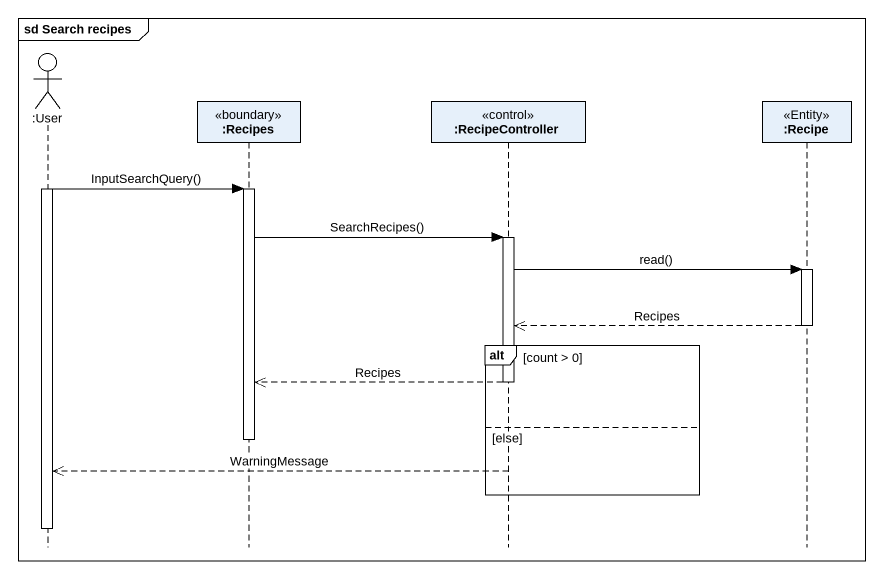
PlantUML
@startuml
mainframe sd Search recipes
hide footbox
actor ":User" as User
participant ":Recipes" as Recipes <<boundary>>
participant ":RecipeController" as RecipeController <<control>>
participant ":Recipe" as Recipe <<Entity>>

activate User
User -> Recipes : InputSearchQuery()
activate Recipes
Recipes -> RecipeController : SearchRecipes()
activate RecipeController
RecipeController -> Recipe : read()
activate Recipe
Recipe -->> RecipeController : Recipes
deactivate Recipe
alt count > 0
  RecipeController -->> Recipes : Recipes
  deactivate RecipeController
else else
  deactivate Recipes
  RecipeController -->> User : WarningMessage
end
deactivate User
@enduml
